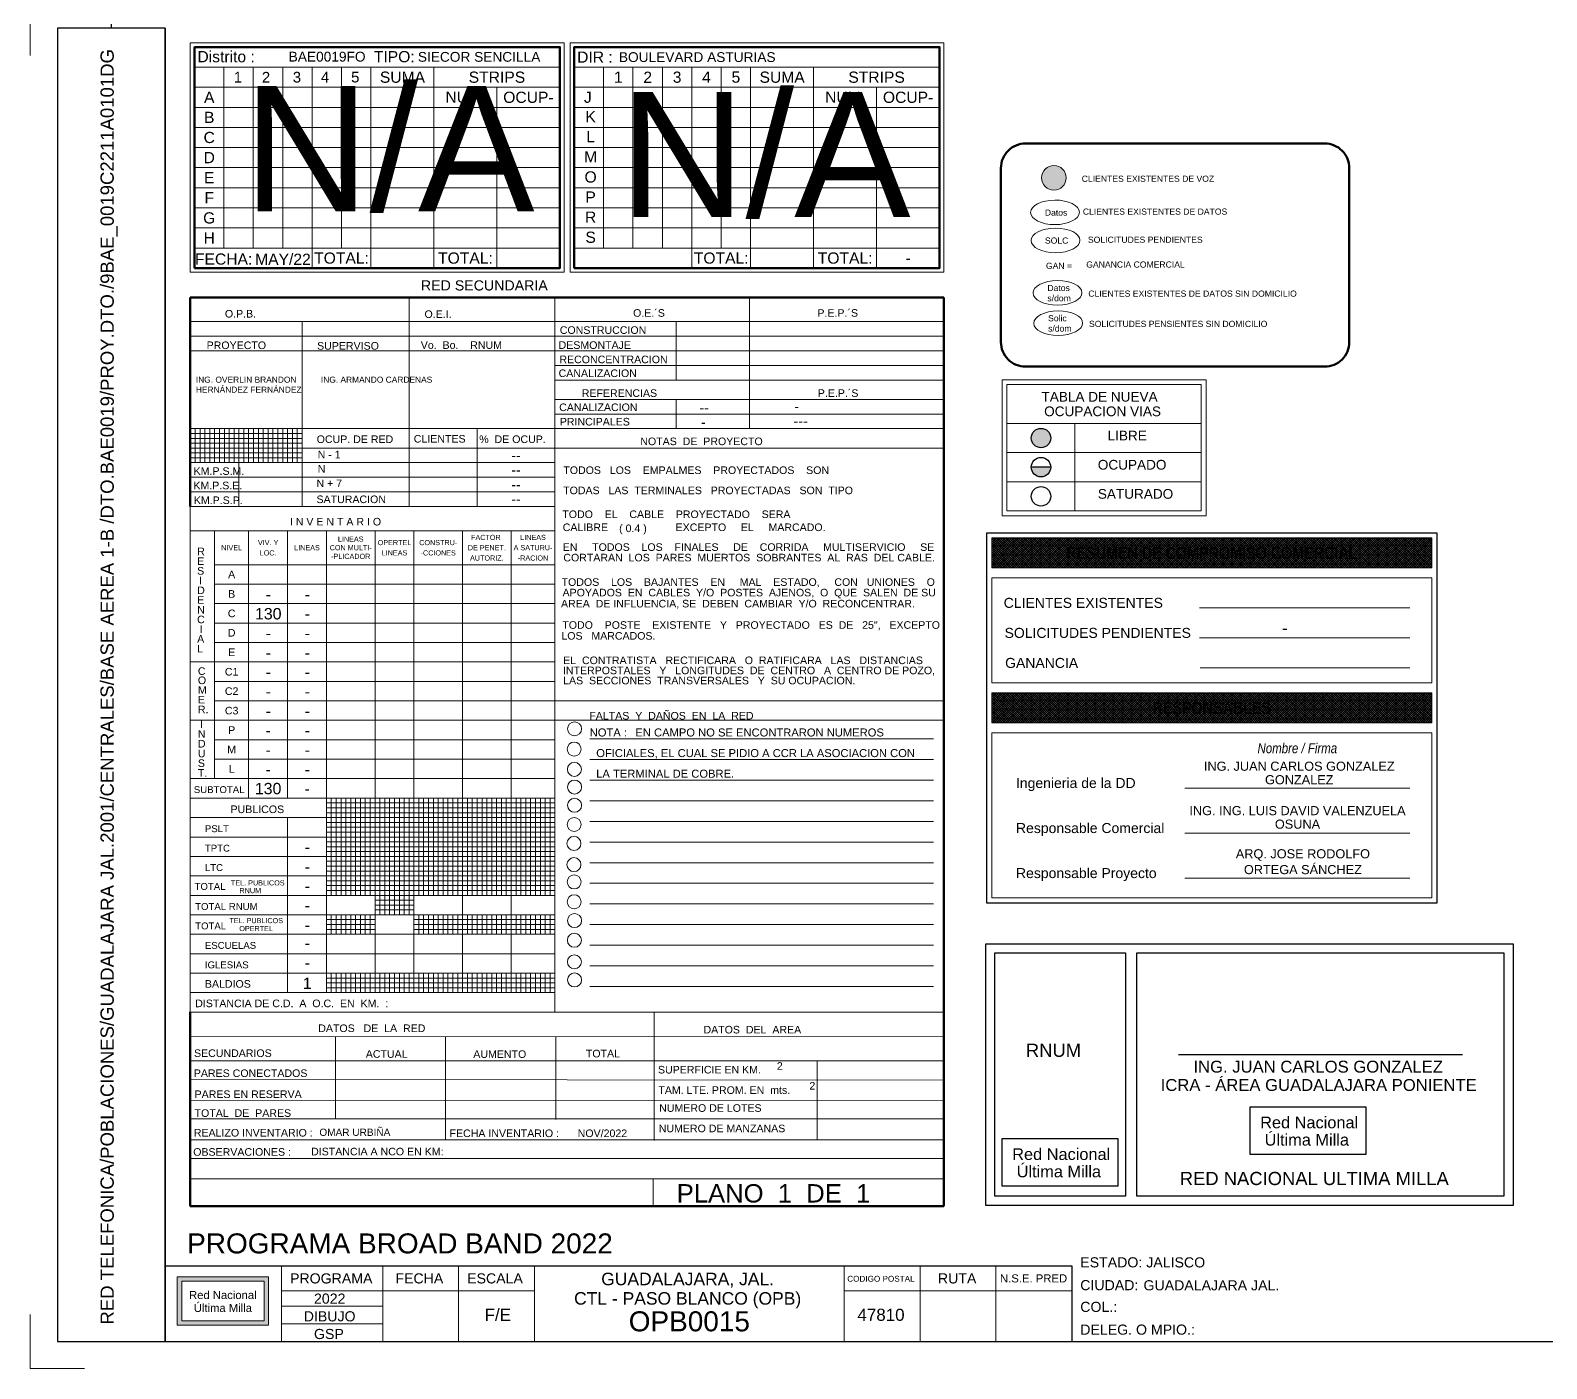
# Model space of a CAD drawing. Header units: millimetres. Extents: x -3867 to 635, y 1041 to 3666.
# Drawn here: x -1686.5 to -1383.4, y 1040.6 to 1308.1 of the extents above; entities that cross this region are included whole.
import ezdxf
from ezdxf.enums import TextEntityAlignment as Align

# ---------------------------------------------------------------- set-up
doc = ezdxf.new("R2010")
doc.units = ezdxf.units.MM
doc.linetypes.add('TLSIGC_007', pattern=[28, 10, -1, 10, -1, 2, -1, 2, -1])
for name, color, linetype, lineweight in [('APUNTADOR PROYECTADO SECUNDARIO', 1, 'Continuous', 80), ('CANALIZACION P.V.C. ALIGERADA EXISTENTE', 132, 'Continuous', 30), ('CENTRAL', 6, 'Continuous', 5), ('CLIENTES EXISTENTES DE DATOS', 7, 'Continuous', 13), ('CLIENTES EXISTENTES DE DATOS SIN DOMICILIO', 170, 'Continuous', 13), ('CLIENTES EXISTENTES DE VOZ', 94, 'Continuous', 13), ('DATOS DE CARATULA', 160, 'Continuous', 5), ('DISTRITO', 42, 'TLSIGC_007', 60), ('GANANCIA COMENCIAL', 10, 'Continuous', 13), ('marco', 7, 'Continuous', 60), ('MARCO DE CONSTRUCCION', 7, 'Continuous', 5), ('MARCO Y LINEAS DE DATOS', 150, 'Continuous', 20), ('MARCOS CONSTRUCCION', 7, 'Continuous', 30), ('SOLICITUDES', 6, 'Continuous', 9), ('SOLICITUDES PENSIENTES SIN DOMICILIO', 172, 'Continuous', 13)]:
    doc.layers.add(name, color=color, linetype=linetype, lineweight=lineweight)
doc.layers.add('CABLE PROYECTADO SUBTERRANEO', color=1, linetype='Continuous')
doc.styles.add('RESUMEN', font='ARIALNB.TTF')
doc.styles.add('RESUMEN 1', font='ARIALNBI.TTF')
doc.styles.get("Standard").update_dxf_attribs({"font": 'arial.ttf'})

msp = doc.modelspace()

# ---------------------------------------------------------------- hatches: boundary and pattern name
at = {"linetype": 'Continuous', "lineweight": 0}
h = msp.add_hatch(dxfattribs=at)
h.set_pattern_fill('ANSI37', color=254, scale=0.1, style=0)
h.set_pattern_definition([(45, (-1977.05648, 1446.8179), (-0.2245064, 0.2245064), []), (135, (-1977.05648, 1446.8179), (-0.2245064, -0.2245064), [])])
h.paths.add_polyline_path([(-1494.35, 1206.67), (-1494.35, 1200.67), (-1406.35, 1200.67), (-1406.35, 1206.67)])
h = msp.add_hatch(dxfattribs=at)
h.set_pattern_fill('ANSI37', color=254, scale=0.1, style=0)
h.set_pattern_definition([(45, (-1977.05184, 1415.8256), (-0.2245064, 0.2245064), []), (135, (-1977.05184, 1415.8256), (-0.2245064, -0.2245064), [])])
h.paths.add_polyline_path([(-1494.35, 1175.68), (-1494.35, 1169.68), (-1406.35, 1169.68), (-1406.35, 1175.68)])
at = {"layer": 'CANALIZACION P.V.C. ALIGERADA EXISTENTE', "ltscale": 0.1}
for points in [[(-1482.56, 1226.6, 1), (-1486.44, 1226.6, 1)], [(-1482.56, 1220.78), (-1486.44, 1220.78, 1)]]:
    msp.add_hatch(color=256, dxfattribs=at).paths.add_polyline_path(points)
at = {"layer": 'CLIENTES EXISTENTES DE VOZ'}
h = msp.add_hatch(color=94, dxfattribs=at)
h.dxf.hatch_style = 1
edge = h.paths.add_edge_path()
edge.add_arc((-1481.92, 1278.61), 2.46, 0, 360)
at = {"layer": 'MARCO Y LINEAS DE DATOS', "linetype": 'Continuous', "lineweight": 9}
h = msp.add_hatch(color=256, dxfattribs=at)
h.dxf.hatch_style = 1
h.paths.add_polyline_path([(-1657.15, 1059), (-1657.15, 1049.32), (-1638.92, 1049.32), (-1638.92, 1059)])
h.paths.add_polyline_path([(-1639.8, 1050.2), (-1656.26, 1050.2), (-1656.26, 1058.11), (-1639.8, 1058.11)], flags=16)
h.paths.add_polyline_path([(-1655.01, 1056.59), (-1641.03, 1056.59), (-1641.03, 1054.14), (-1655.01, 1054.14)], flags=24)
h.paths.add_polyline_path([(-1654.06, 1054.37), (-1641.9, 1054.37), (-1641.9, 1051.52), (-1654.06, 1051.52)], flags=24)

# ---------------------------------------------------------------- linework, layer by layer
at = {"color": 7, "linetype": 'Continuous', "lineweight": 5}
for p, q in [((-1452.82, 1192.66), (-1410.76, 1192.66)), ((-1452.82, 1186.66), (-1410.76, 1186.66)), ((-1452.7, 1180.66), (-1410.76, 1180.66)), ((-1455.76, 1156.66), (-1410.76, 1156.66)), ((-1455.76, 1147.66), (-1410.76, 1147.66)), ((-1455.76, 1138.66), (-1410.76, 1138.66))]:
    msp.add_line(p, q, dxfattribs=at)
at = {"color": 7, "linetype": 'Continuous', "lineweight": 30}
msp.add_lwpolyline([(-1495.35, 1207.68), (-1405.35, 1207.68), (-1405.35, 1133.68), (-1495.35, 1133.68)], close=True, dxfattribs=at)
at = {"color": 7, "linetype": 'Continuous', "lineweight": 5}
for points in [[(-1494.35, 1206.68), (-1406.35, 1206.68), (-1406.35, 1200.68), (-1494.35, 1200.68)], [(-1494.35, 1198.68), (-1406.35, 1198.68), (-1406.35, 1177.68), (-1494.35, 1177.68)], [(-1494.35, 1175.68), (-1406.35, 1175.68), (-1406.35, 1169.68), (-1494.35, 1169.68)], [(-1494.35, 1167.68), (-1406.35, 1167.68), (-1406.35, 1134.68), (-1494.35, 1134.68)]]:
    msp.add_lwpolyline(points, close=True, dxfattribs=at)
at = {"layer": 'CANALIZACION P.V.C. ALIGERADA EXISTENTE', "ltscale": 0.1}
msp.add_line((-1482.56, 1220.78), (-1486.44, 1220.78), dxfattribs=at)
for centre in [(-1484.5, 1226.6), (-1484.5, 1220.78), (-1484.5, 1214.95)]:
    msp.add_circle(centre, 1.94, dxfattribs=at)
at = {"layer": 'CLIENTES EXISTENTES DE DATOS'}
msp.add_ellipse((-1481.71, 1271.7), major_axis=(4.88, 0.02), ratio=0.5027, dxfattribs=at)
at = {"layer": 'CLIENTES EXISTENTES DE VOZ'}
msp.add_circle((-1481.92, 1278.61), 2.46, dxfattribs=at)
at = {"layer": 'marco'}
msp.add_lwpolyline([(-1492.51, 1280.54, -0.414214), (-1487.59, 1285.47), (-1454.1, 1285.47), (-1429.72, 1285.47), (-1427.79, 1285.47, -0.414214), (-1422.87, 1280.54), (-1422.87, 1245.79, -0.414214), (-1427.79, 1240.87), (-1429.72, 1240.87), (-1454.1, 1240.87), (-1487.59, 1240.87, -0.414214), (-1492.51, 1245.79)], format="xyb", close=True, dxfattribs=at)
at = {"layer": 'MARCO DE CONSTRUCCION', "color": 7, "linetype": 'Continuous', "lineweight": 5}
msp.add_line((-1577.8, 1304.74), (-1577.8, 1300.72), dxfattribs=at)
at = {"layer": 'MARCO DE CONSTRUCCION', "color": 7, "linetype": 'Continuous'}
for p, q in [((-1653.69, 1300.72), (-1580.65, 1300.72)), ((-1647.81, 1264.58), (-1647.81, 1300.72)), ((-1641.94, 1264.58), (-1641.94, 1300.72)), ((-1636.06, 1264.58), (-1636.06, 1300.72)), ((-1630.18, 1260.56), (-1630.18, 1300.72)), ((-1624.31, 1264.58), (-1624.31, 1300.72)), ((-1618.43, 1260.56), (-1618.43, 1300.72)), ((-1605.84, 1260.56), (-1605.84, 1300.72)), ((-1577.8, 1300.72), (-1504.76, 1300.72)), ((-1571.93, 1264.58), (-1571.93, 1300.72)), ((-1566.05, 1264.58), (-1566.05, 1300.72)), ((-1560.17, 1264.58), (-1560.17, 1300.72)), ((-1554.3, 1260.56), (-1554.3, 1300.72)), ((-1548.42, 1264.58), (-1548.42, 1300.72)), ((-1542.54, 1260.56), (-1542.54, 1300.72)), ((-1529.95, 1260.56), (-1529.95, 1300.72)), ((-1653.69, 1296.71), (-1580.65, 1296.71)), ((-1593.24, 1260.56), (-1593.24, 1296.71)), ((-1577.8, 1296.71), (-1504.76, 1296.71)), ((-1517.36, 1260.56), (-1517.36, 1296.71)), ((-1653.69, 1292.69), (-1580.65, 1292.69)), ((-1577.8, 1292.69), (-1504.76, 1292.69)), ((-1653.69, 1288.68), (-1580.65, 1288.68)), ((-1577.8, 1288.68), (-1504.76, 1288.68)), ((-1653.69, 1284.66), (-1580.65, 1284.66)), ((-1577.8, 1284.66), (-1504.76, 1284.66)), ((-1653.69, 1280.64), (-1580.65, 1280.64)), ((-1577.8, 1280.64), (-1504.76, 1280.64)), ((-1653.69, 1276.63), (-1580.65, 1276.63)), ((-1577.8, 1276.63), (-1504.76, 1276.63)), ((-1653.69, 1272.61), (-1580.65, 1272.61)), ((-1577.8, 1272.61), (-1504.76, 1272.61)), ((-1653.69, 1268.6), (-1580.65, 1268.6)), ((-1577.8, 1268.6), (-1504.76, 1268.6)), ((-1653.69, 1264.58), (-1580.65, 1264.58)), ((-1577.8, 1264.58), (-1504.76, 1264.58)), ((-1610.81, 1254.72), (-1610.81, 1212.94)), ((-1581.66, 1254.72), (-1581.66, 1111.89)), ((-1542.79, 1254.72), (-1542.79, 1228.49)), ((-1654.53, 1249.86), (-1503.92, 1249.86)), ((-1632.18, 1249.86), (-1632.18, 1212.94)), ((-1557.4, 1249.79), (-1557.4, 1238.2)), ((-1654.53, 1246.95), (-1503.92, 1246.95)), ((-1654.53, 1244.03), (-1503.92, 1244.03)), ((-1581.66, 1241.12), (-1503.92, 1241.12)), ((-1581.66, 1238.2), (-1503.92, 1238.2)), ((-1581.66, 1234.32), (-1503.92, 1234.32)), ((-1557.4, 1234.32), (-1557.4, 1228.49)), ((-1581.66, 1231.4), (-1503.92, 1231.4)), ((-1654.53, 1111.89), (-1654.53, 1228.49)), ((-1654.53, 1228.48), (-1581.66, 1228.48)), ((-1654.53, 1227.52), (-1632.18, 1227.52)), ((-1653.56, 1228.49), (-1653.56, 1221.69)), ((-1652.59, 1228.49), (-1652.59, 1221.69)), ((-1651.62, 1228.49), (-1651.62, 1221.69)), ((-1650.64, 1228.49), (-1650.64, 1221.69)), ((-1649.67, 1228.49), (-1649.67, 1221.69)), ((-1648.7, 1228.49), (-1648.7, 1221.69)), ((-1647.73, 1228.49), (-1647.73, 1221.69)), ((-1646.76, 1228.49), (-1646.76, 1221.69)), ((-1645.79, 1228.49), (-1645.79, 1221.69)), ((-1644.81, 1228.49), (-1644.81, 1212.94)), ((-1643.84, 1228.49), (-1643.84, 1221.69)), ((-1642.87, 1228.49), (-1642.87, 1221.69)), ((-1641.9, 1228.49), (-1641.9, 1221.69)), ((-1640.93, 1228.49), (-1640.93, 1221.69)), ((-1639.96, 1228.49), (-1639.96, 1221.69)), ((-1638.98, 1228.49), (-1638.98, 1221.69)), ((-1638.01, 1228.49), (-1638.01, 1221.69)), ((-1637.04, 1228.49), (-1637.04, 1221.69)), ((-1636.07, 1228.49), (-1636.07, 1221.69)), ((-1635.1, 1228.49), (-1635.1, 1221.69)), ((-1634.13, 1228.49), (-1634.13, 1221.69)), ((-1633.15, 1228.49), (-1633.15, 1221.69)), ((-1597.2, 1228.49), (-1597.2, 1212.94)), ((-1581.66, 1228.49), (-1503.92, 1228.49)), ((-1654.53, 1226.54), (-1632.18, 1226.54)), ((-1654.53, 1225.57), (-1632.18, 1225.57)), ((-1503.92, 1224.6), (-1654.53, 1224.6)), ((-1654.53, 1223.63), (-1632.18, 1223.63)), ((-1654.53, 1222.66), (-1632.18, 1222.66)), ((-1654.53, 1221.69), (-1581.66, 1221.69)), ((-1581.66, 1218.77), (-1654.53, 1218.77)), ((-1654.53, 1215.86), (-1581.66, 1215.86)), ((-1654.53, 1212.94), (-1581.66, 1212.94)), ((-1654.53, 1208.08), (-1581.66, 1208.08)), ((-1649.67, 1208.08), (-1649.67, 1158.53)), ((-1642.87, 1208.08), (-1642.87, 1154.64)), ((-1635.1, 1208.08), (-1635.14, 1154.68)), ((-1627.32, 1115.78), (-1627.32, 1208.08)), ((-1617.61, 1208.08), (-1617.61, 1115.78)), ((-1609.83, 1115.78), (-1609.83, 1208.08)), ((-1600.12, 1208.08), (-1600.12, 1115.78)), ((-1590.4, 1208.08), (-1590.4, 1115.78)), ((-1649.67, 1201.28), (-1581.66, 1201.28)), ((-1649.67, 1197.39), (-1581.66, 1197.39)), ((-1649.67, 1193.51), (-1581.66, 1193.51)), ((-1649.67, 1189.62), (-1581.66, 1189.62)), ((-1649.67, 1185.73), (-1581.66, 1185.73)), ((-1654.53, 1181.85), (-1581.66, 1181.85)), ((-1649.67, 1177.96), (-1581.66, 1177.96)), ((-1649.67, 1174.07), (-1503.92, 1174.07)), ((-1654.53, 1170.19), (-1503.92, 1170.19)), ((-1649.67, 1166.3), (-1581.66, 1166.3)), ((-1574.7, 1166.46), (-1505.98, 1166.46)), ((-1649.67, 1162.41), (-1581.66, 1162.41)), ((-1574.7, 1162.34), (-1505.98, 1162.34)), ((-1654.53, 1158.53), (-1581.66, 1158.53)), ((-1574.7, 1158.22), (-1505.98, 1158.22)), ((-1654.53, 1154.64), (-1581.66, 1154.64)), ((-1627.32, 1153.67), (-1581.66, 1153.67)), ((-1627.32, 1152.7), (-1581.66, 1152.7)), ((-1627.32, 1151.73), (-1581.66, 1151.73)), ((-1626.35, 1154.64), (-1626.35, 1135.21)), ((-1625.38, 1154.64), (-1625.38, 1135.21)), ((-1624.41, 1154.64), (-1624.41, 1135.21)), ((-1623.44, 1154.64), (-1623.44, 1135.21)), ((-1622.47, 1154.64), (-1622.47, 1135.21)), ((-1621.49, 1154.64), (-1621.49, 1135.21)), ((-1620.52, 1154.64), (-1620.52, 1135.21)), ((-1619.55, 1154.64), (-1619.55, 1135.21)), ((-1618.58, 1154.64), (-1618.58, 1135.21)), ((-1616.64, 1154.64), (-1616.64, 1131.32)), ((-1615.66, 1154.64), (-1615.66, 1131.32)), ((-1614.69, 1154.64), (-1614.69, 1131.32)), ((-1613.72, 1154.64), (-1613.72, 1131.32)), ((-1612.75, 1154.64), (-1612.75, 1131.32)), ((-1611.78, 1154.64), (-1611.78, 1131.32)), ((-1610.81, 1154.64), (-1610.81, 1131.32)), ((-1608.86, 1154.64), (-1608.86, 1135.21)), ((-1607.89, 1135.21), (-1607.89, 1154.64)), ((-1606.92, 1154.64), (-1606.92, 1135.21)), ((-1605.95, 1154.64), (-1605.95, 1135.21)), ((-1604.98, 1135.21), (-1604.98, 1154.64)), ((-1604, 1135.21), (-1604, 1154.64)), ((-1603.03, 1154.64), (-1603.03, 1135.21)), ((-1602.06, 1135.21), (-1602.06, 1154.64)), ((-1601.09, 1154.64), (-1601.09, 1135.21)), ((-1599.15, 1154.64), (-1599.15, 1135.21)), ((-1598.17, 1154.64), (-1598.17, 1135.21)), ((-1597.2, 1135.21), (-1597.2, 1154.64)), ((-1596.23, 1154.64), (-1596.23, 1135.21)), ((-1595.26, 1135.21), (-1595.26, 1154.64)), ((-1594.29, 1154.64), (-1594.29, 1135.21)), ((-1593.32, 1135.21), (-1593.32, 1154.64)), ((-1592.34, 1154.64), (-1592.34, 1135.21)), ((-1591.37, 1135.21), (-1591.37, 1154.64)), ((-1589.43, 1154.64), (-1589.43, 1135.21)), ((-1588.46, 1135.21), (-1588.46, 1154.64)), ((-1587.49, 1154.64), (-1587.49, 1135.21)), ((-1586.51, 1135.21), (-1586.51, 1154.64)), ((-1585.54, 1154.64), (-1585.54, 1135.21)), ((-1584.57, 1135.21), (-1584.57, 1154.64)), ((-1583.6, 1154.64), (-1583.6, 1135.21)), ((-1582.63, 1135.21), (-1582.63, 1154.64)), ((-1574.7, 1154.1), (-1505.98, 1154.1)), ((-1654.53, 1150.75), (-1581.66, 1150.75)), ((-1635.1, 1150.75), (-1635.1, 1115.78)), ((-1627.32, 1149.78), (-1581.66, 1149.78)), ((-1627.32, 1148.81), (-1581.66, 1148.81)), ((-1574.7, 1149.98), (-1505.98, 1149.98)), ((-1654.53, 1146.87), (-1581.66, 1146.87)), ((-1627.32, 1147.84), (-1581.66, 1147.84)), ((-1627.32, 1145.9), (-1581.66, 1145.9)), ((-1574.7, 1145.86), (-1505.98, 1145.86)), ((-1654.53, 1142.98), (-1581.66, 1142.98)), ((-1627.32, 1144.93), (-1581.66, 1144.93)), ((-1627.32, 1143.95), (-1581.66, 1143.95)), ((-1627.32, 1142.01), (-1581.66, 1142.01)), ((-1627.32, 1141.04), (-1581.66, 1141.04)), ((-1627.32, 1140.07), (-1581.66, 1140.07)), ((-1574.7, 1141.74), (-1505.98, 1141.74)), ((-1654.53, 1139.1), (-1581.66, 1139.1)), ((-1627.32, 1138.12), (-1581.66, 1138.12)), ((-1581.66, 1137.15), (-1627.32, 1137.15)), ((-1574.7, 1137.62), (-1505.98, 1137.62)), ((-1654.53, 1135.21), (-1581.66, 1135.21)), ((-1627.32, 1136.18), (-1581.66, 1136.18)), ((-1617.61, 1134.24), (-1609.83, 1134.24)), ((-1654.53, 1131.32), (-1581.66, 1131.32)), ((-1626.35, 1131.32), (-1626.35, 1127.44)), ((-1625.38, 1131.32), (-1625.38, 1127.44)), ((-1624.41, 1131.32), (-1624.41, 1127.44)), ((-1623.44, 1131.32), (-1623.44, 1127.44)), ((-1622.47, 1131.32), (-1622.47, 1127.44)), ((-1621.49, 1131.32), (-1621.49, 1127.44)), ((-1620.52, 1131.32), (-1620.52, 1127.44)), ((-1619.55, 1131.32), (-1619.55, 1127.44)), ((-1618.58, 1131.32), (-1618.58, 1127.44)), ((-1609.83, 1133.27), (-1617.61, 1133.27)), ((-1617.61, 1132.29), (-1609.83, 1132.29)), ((-1608.86, 1131.32), (-1608.86, 1127.44)), ((-1607.89, 1131.32), (-1607.89, 1127.44)), ((-1606.92, 1127.44), (-1606.92, 1131.32)), ((-1605.95, 1131.32), (-1605.95, 1127.44)), ((-1604.98, 1127.44), (-1604.98, 1131.32)), ((-1604, 1131.32), (-1604, 1127.44)), ((-1603.03, 1127.44), (-1603.03, 1131.32)), ((-1602.06, 1131.32), (-1602.06, 1127.44)), ((-1601.09, 1127.44), (-1601.09, 1131.32)), ((-1599.15, 1131.32), (-1599.15, 1127.44)), ((-1598.17, 1127.44), (-1598.17, 1131.32)), ((-1597.2, 1131.32), (-1597.2, 1127.44)), ((-1596.23, 1127.44), (-1596.23, 1131.32)), ((-1595.26, 1131.32), (-1595.26, 1127.44)), ((-1594.29, 1127.44), (-1594.29, 1131.32)), ((-1593.32, 1131.32), (-1593.32, 1127.44)), ((-1592.34, 1127.44), (-1592.34, 1131.32)), ((-1591.37, 1131.32), (-1591.37, 1127.44)), ((-1589.43, 1127.44), (-1589.43, 1131.32)), ((-1588.46, 1131.32), (-1588.46, 1127.44)), ((-1587.49, 1127.44), (-1587.49, 1131.32)), ((-1586.51, 1131.32), (-1586.51, 1127.44)), ((-1585.54, 1127.44), (-1585.54, 1131.32)), ((-1584.57, 1131.32), (-1584.57, 1127.44)), ((-1583.6, 1127.44), (-1583.6, 1131.32)), ((-1582.63, 1131.32), (-1582.63, 1127.44)), ((-1574.7, 1133.5), (-1505.98, 1133.5)), ((-1627.32, 1130.35), (-1617.61, 1130.35)), ((-1627.32, 1129.38), (-1617.61, 1129.38)), ((-1627.32, 1128.41), (-1617.61, 1128.41)), ((-1609.83, 1130.35), (-1581.66, 1130.35)), ((-1609.83, 1129.38), (-1581.66, 1129.38)), ((-1609.83, 1128.41), (-1581.66, 1128.41)), ((-1574.7, 1129.38), (-1505.98, 1129.38)), ((-1654.53, 1127.44), (-1581.66, 1127.44)), ((-1574.7, 1125.26), (-1505.98, 1125.26)), ((-1654.53, 1123.55), (-1581.66, 1123.55)), ((-1654.53, 1119.66), (-1581.66, 1119.66)), ((-1627.32, 1118.69), (-1581.66, 1118.69)), ((-1626.35, 1119.66), (-1626.35, 1115.78)), ((-1625.38, 1115.78), (-1625.38, 1119.66)), ((-1624.41, 1119.66), (-1624.41, 1115.78)), ((-1623.44, 1115.78), (-1623.44, 1119.66)), ((-1622.47, 1119.66), (-1622.47, 1115.78)), ((-1621.49, 1115.78), (-1621.49, 1119.66)), ((-1620.52, 1119.66), (-1620.52, 1115.78)), ((-1619.55, 1115.78), (-1619.55, 1119.66)), ((-1618.58, 1119.66), (-1618.58, 1115.78)), ((-1616.64, 1115.78), (-1616.64, 1119.66)), ((-1615.66, 1119.66), (-1615.66, 1115.78)), ((-1614.69, 1115.78), (-1614.69, 1119.66)), ((-1613.72, 1115.78), (-1613.72, 1119.66)), ((-1612.75, 1119.66), (-1612.75, 1115.78)), ((-1611.78, 1119.66), (-1611.78, 1115.78)), ((-1610.81, 1115.78), (-1610.81, 1119.66)), ((-1608.86, 1119.66), (-1608.86, 1115.78)), ((-1607.89, 1115.78), (-1607.89, 1119.66)), ((-1606.92, 1119.66), (-1606.92, 1115.78)), ((-1605.95, 1115.78), (-1605.95, 1119.66)), ((-1604.98, 1119.66), (-1604.98, 1115.78)), ((-1604, 1115.78), (-1604, 1119.66)), ((-1603.03, 1119.66), (-1603.03, 1115.78)), ((-1602.06, 1115.78), (-1602.06, 1119.66)), ((-1601.09, 1119.66), (-1601.09, 1115.78)), ((-1599.15, 1115.78), (-1599.15, 1119.66)), ((-1598.17, 1119.66), (-1598.17, 1115.78)), ((-1597.2, 1115.78), (-1597.2, 1119.66)), ((-1596.23, 1119.66), (-1596.23, 1115.78)), ((-1595.26, 1115.78), (-1595.26, 1119.66)), ((-1594.29, 1119.66), (-1594.29, 1115.78)), ((-1593.32, 1115.78), (-1593.32, 1119.66)), ((-1592.34, 1119.66), (-1592.34, 1115.78)), ((-1591.37, 1115.78), (-1591.37, 1119.66)), ((-1589.43, 1119.66), (-1589.43, 1115.78)), ((-1588.46, 1115.78), (-1588.46, 1119.66)), ((-1587.49, 1119.66), (-1587.49, 1115.78)), ((-1586.51, 1119.66), (-1586.51, 1115.78)), ((-1585.54, 1115.78), (-1585.54, 1119.66)), ((-1584.57, 1115.78), (-1584.57, 1119.66)), ((-1583.6, 1119.66), (-1583.6, 1115.78)), ((-1582.63, 1115.78), (-1582.63, 1119.66)), ((-1574.7, 1121.14), (-1505.98, 1121.14)), ((-1654.53, 1115.78), (-1581.66, 1115.78)), ((-1627.32, 1117.72), (-1581.66, 1117.72)), ((-1627.32, 1116.75), (-1581.66, 1116.75)), ((-1574.7, 1117.02), (-1505.98, 1117.02)), ((-1503.92, 1111.89), (-1654.53, 1111.89)), ((-1561.83, 1111.89), (-1561.83, 1086.24)), ((-1654.34, 1106.99), (-1503.92, 1106.91)), ((-1625.5, 1106.99), (-1625.5, 1090.55)), ((-1603.54, 1106.87), (-1603.54, 1086.43)), ((-1581.46, 1106.99), (-1581.46, 1090.4)), ((-1654.53, 1102.17), (-1503.92, 1102.17)), ((-1529.26, 1102.11), (-1529.26, 1086.35)), ((-1654.49, 1098.4), (-1503.92, 1098.25)), ((-1503.92, 1094.2), (-1654.49, 1094.28)), ((-1654.41, 1090.55), (-1503.92, 1090.55)), ((-1654.41, 1086.35), (-1503.92, 1086.35)), ((-1503.92, 1082.62), (-1654.41, 1082.62)), ((-1654.49, 1078.58), (-1503.92, 1078.58)), ((-1562.03, 1078.58), (-1562.03, 1073.14))]:
    msp.add_line(p, q, dxfattribs=at)
at = {"layer": 'MARCO DE CONSTRUCCION', "color": 7, "linetype": 'Continuous', "lineweight": 50}
for p, q in [((-1654.53, 1254.72), (-1503.92, 1254.72)), ((-1654.53, 1254.72), (-1654.53, 1212.94)), ((-1503.92, 1254.72), (-1503.92, 1073.06)), ((-1654.53, 1073.06), (-1654.53, 1111.93)), ((-1503.92, 1073.06), (-1654.53, 1073.06))]:
    msp.add_line(p, q, dxfattribs=at)
at = {"layer": 'MARCO DE CONSTRUCCION', "linetype": 'Continuous'}
for p, q in [((-1491.3, 1229.51), (-1452.46, 1229.51)), ((-1477.71, 1229.51), (-1477.71, 1212.04)), ((-1491.3, 1223.69), (-1452.46, 1223.69)), ((-1491.3, 1217.86), (-1452.46, 1217.86))]:
    msp.add_line(p, q, dxfattribs=at)
at = {"layer": 'MARCO DE CONSTRUCCION', "color": 7, "linetype": 'Continuous', "lineweight": 30}
for p, q in [((-1659.53, 1061.19), (-1478.35, 1061.19)), ((-1478.35, 1061.19), (-1478.35, 1046.03))]:
    msp.add_line(p, q, dxfattribs=at)
at = {"layer": 'MARCO DE CONSTRUCCION', "color": 7, "linetype": 'Continuous', "lineweight": 20}
for p, q in [((-1636.28, 1061.19), (-1636.28, 1046.03)), ((-1616.07, 1061.19), (-1616.07, 1046.03)), ((-1600.9, 1061.19), (-1600.9, 1046.03)), ((-1585.74, 1061.19), (-1585.74, 1046.03)), ((-1523.84, 1061.19), (-1523.84, 1046.03)), ((-1508.67, 1061.19), (-1508.67, 1046.03)), ((-1493.51, 1061.19), (-1493.51, 1046.03)), ((-1636.28, 1056.14), (-1585.74, 1056.14)), ((-1523.84, 1056.14), (-1478.35, 1056.14)), ((-1636.28, 1053.1), (-1616.07, 1053.1)), ((-1636.28, 1049.57), (-1616.07, 1049.57))]:
    msp.add_line(p, q, dxfattribs=at)
at = {"layer": 'MARCO DE CONSTRUCCION', "color": 7, "linetype": 'Continuous', "lineweight": 30}
msp.add_lwpolyline([(-1659.53, 1308.49), (-1681.1, 1308.49), (-1681.1, 1046.03), (-1659.53, 1046.03), (-1659.53, 1308.49), (-1659.53, 1046.03), (-859.6, 1046.03), (-859.6, 1570.96), (-1670.32, 1570.96), (-1670.32, 1308.49)], dxfattribs=at)
at = {"layer": 'MARCO DE CONSTRUCCION'}
for points in [[(-1675.69, 1319.31), (-1675.69, 1313.9), (-1686.51, 1313.9), (-1686.51, 1303.08)], [(-1686.51, 1051.44), (-1686.51, 1040.62), (-1675.69, 1040.62)]]:
    msp.add_lwpolyline(points, dxfattribs=at)
at = {"layer": 'MARCO DE CONSTRUCCION', "color": 7, "linetype": 'Continuous', "lineweight": 5}
for points in [[(-1654.53, 1305.58), (-1579.81, 1305.58), (-1579.81, 1259.72), (-1654.53, 1259.72)], [(-1578.64, 1305.58), (-1503.92, 1305.58), (-1503.92, 1259.72), (-1578.64, 1259.72)]]:
    msp.add_lwpolyline(points, close=True, dxfattribs=at)
at = {"layer": 'MARCO DE CONSTRUCCION', "color": 7, "linetype": 'Continuous', "lineweight": 50}
for points in [[(-1653.69, 1260.56), (-1580.65, 1260.56), (-1580.65, 1304.74), (-1653.69, 1304.74)], [(-1577.8, 1260.56), (-1504.76, 1260.56), (-1504.76, 1304.74), (-1577.8, 1304.74)]]:
    msp.add_lwpolyline(points, close=True, dxfattribs=at)
at = {"layer": 'MARCO DE CONSTRUCCION', "linetype": 'Continuous'}
for points in [[(-1492.27, 1238.25), (-1451.49, 1238.25), (-1451.49, 1211.07), (-1492.27, 1211.07)], [(-1491.3, 1237.28), (-1452.46, 1237.28), (-1452.46, 1212.04), (-1491.3, 1212.04)]]:
    msp.add_lwpolyline(points, close=True, dxfattribs=at)
at = {"layer": 'MARCO DE CONSTRUCCION', "color": 7, "linetype": 'Continuous'}
for centre in [(-1577.73, 1168.48), (-1577.81, 1164.44), (-1577.77, 1160.39), (-1577.73, 1156.86), (-1577.73, 1153.2), (-1577.81, 1149.36), (-1577.85, 1145.59), (-1577.85, 1141.35), (-1577.81, 1137.89), (-1577.81, 1133.93), (-1577.73, 1130.16), (-1577.77, 1126.23), (-1577.77, 1121.92), (-1577.73, 1118.3)]:
    msp.add_circle(centre, 1.4, dxfattribs=at)
at = {"layer": 'MARCO Y LINEAS DE DATOS', "linetype": 'Continuous', "lineweight": 9}
for points in [[(-1657.15, 1059), (-1638.92, 1059), (-1638.92, 1049.32), (-1657.15, 1049.32)], [(-1639.8, 1050.2), (-1656.26, 1050.2), (-1656.26, 1058.11), (-1639.8, 1058.11)]]:
    msp.add_lwpolyline(points, close=True, dxfattribs=at)
at = {"layer": 'MARCOS CONSTRUCCION', "color": 0}
for p, q in [((-1495.53, 1073.25), (-1495.53, 1125.5)), ((-1495.53, 1125.5), (-1390.14, 1125.5)), ((-1390.14, 1125.5), (-1390.14, 1073.25)), ((-1493.72, 1075.07), (-1493.72, 1123.69)), ((-1493.72, 1123.69), (-1467.58, 1123.69)), ((-1467.58, 1123.69), (-1467.58, 1075.07)), ((-1465.32, 1075.07), (-1465.32, 1123.69)), ((-1465.32, 1123.69), (-1391.96, 1123.69)), ((-1391.96, 1123.69), (-1391.96, 1075.07)), ((-1457.01, 1103.42), (-1400.27, 1103.42)), ((-1390.14, 1073.25), (-1495.53, 1073.25)), ((-1467.58, 1075.07), (-1493.72, 1075.07)), ((-1391.96, 1075.07), (-1465.32, 1075.07))]:
    msp.add_line(p, q, dxfattribs=at)
at = {"layer": 'MARCOS CONSTRUCCION'}
for points in [[(-1442.67, 1092.96), (-1419.56, 1092.96), (-1419.56, 1083.41), (-1442.67, 1083.41)], [(-1492.23, 1086.62), (-1469.12, 1086.62), (-1469.12, 1077.07), (-1492.23, 1077.07)]]:
    msp.add_lwpolyline(points, close=True, dxfattribs=at)
at = {"layer": 'SOLICITUDES', "linetype": 'Continuous'}
msp.add_ellipse((-1481.6, 1266.1), major_axis=(4.88, 0.02), ratio=0.5027, dxfattribs=at)
at = {"layer": 'SOLICITUDES PENSIENTES SIN DOMICILIO', "color": 4}
for centre in [(-1481.2, 1255.62), (-1481.06, 1249.56)]:
    msp.add_ellipse(centre, major_axis=(4.88, 0.02), ratio=0.5027, dxfattribs=at)

# ---------------------------------------------------------------- texts
at = {"color": 7, "linetype": 'Continuous'}
for s, p in [('Red Nacional', (-1648.03, 1055.37)), ('Última Milla', (-1648.02, 1052.95))]:
    msp.add_text(s, height=1.6107, dxfattribs=at).set_placement(p, align=Align.MIDDLE)
at = {"layer": 'APUNTADOR PROYECTADO SECUNDARIO'}
for p in [(-1643.94, 1271.93), (-1568.77, 1270.76)]:
    msp.add_text('N/A', height=25, dxfattribs=at).set_placement(p)
at = {"layer": 'CABLE PROYECTADO SUBTERRANEO', "color": 1, "linetype": 'Continuous', "lineweight": 50}
msp.add_text('PROGRAMA BROAD BAND 2022', height=4, dxfattribs=at).set_placement((-1655.16, 1065.65), align=Align.MIDDLE_LEFT)
at = {"layer": 'CANALIZACION P.V.C. ALIGERADA EXISTENTE', "ltscale": 0.1}
for s, height, p in [('TABLA DE NUEVA', 1.9417, (-1484.4, 1233.88)), ('OCUPACION VIAS', 1.9417, (-1483.87, 1230.97)), ('LIBRE', 1.942, (-1471.19, 1226.12)), ('OCUPADO', 1.942, (-1473.14, 1220.29)), ('SATURADO', 1.942, (-1473.14, 1214.47))]:
    msp.add_text(s, height=height, dxfattribs=at).set_placement(p)
at = {"layer": 'CENTRAL', "linetype": 'Continuous', "lineweight": 5}
msp.add_text('CTL - PASO BLANCO (OPB)', height=2.5, dxfattribs=at).set_placement((-1555.13, 1054.35), align=Align.MIDDLE)
at = {"layer": 'CLIENTES EXISTENTES DE DATOS', "attachment_point": 1}
for s, insert, char_height, width in [('Datos', (-1483.73, 1272.27), 1.231, 5.0142), ('CLIENTES EXISTENTES DE DATOS', (-1476.13, 1272.47), 1.2314, 71.0432)]:
    msp.add_mtext(s, dxfattribs=dict(at, insert=insert, char_height=char_height, width=width))
at = {"layer": 'CLIENTES EXISTENTES DE DATOS SIN DOMICILIO', "color": 4, "insert": (-1475.04, 1256.08), "char_height": 1.2314, "width": 48.63, "attachment_point": 1}
msp.add_mtext('CLIENTES EXISTENTES DE DATOS SIN DOMICILIO', dxfattribs=at)
at = {"layer": 'CLIENTES EXISTENTES DE VOZ', "insert": (-1476.36, 1279.04), "char_height": 1.2314, "width": 71.0432, "attachment_point": 1}
msp.add_mtext('CLIENTES EXISTENTES DE VOZ', dxfattribs=at)
at = {"layer": 'DATOS DE CARATULA'}
for s, p in [('ING. JUAN CARLOS GONZALEZ', (-1429.09, 1099.78)), ('ICRA - ÁREA GUADALAJARA PONIENTE', (-1428.99, 1096.12))]:
    msp.add_text(s, height=2.3796, dxfattribs=at).set_placement(p, align=Align.CENTER)
at = {"layer": 'DISTRITO', "linetype": 'Continuous', "lineweight": 15}
msp.add_text('OPB0015', height=4, dxfattribs=at).set_placement((-1554.79, 1050.08), align=Align.MIDDLE)
at = {"layer": 'GANANCIA COMENCIAL', "attachment_point": 1}
for s, insert, char_height, width in [('GAN =', (-1483.51, 1261.63), 1.231, 10.9758), ('GANANCIA COMERCIAL', (-1475.45, 1261.89), 1.2314, 26.5729)]:
    msp.add_mtext(s, dxfattribs=dict(at, insert=insert, char_height=char_height, width=width))
at = {"layer": 'MARCO DE CONSTRUCCION', "color": 7, "linetype": 'Continuous', "lineweight": 5}
msp.add_text('RED TELEFONICA/POBLACIONES/GUADALAJARA JAL.2001/CENTRALES/BASE AEREA 1-B /DTO.BAE0019/PROY.DTO./9BAE_0019C2211A0101DG', height=2.65, rotation=90, dxfattribs=at).set_placement((-1672.48, 1049.44), align=Align.TOP_LEFT)
at = {"layer": 'MARCO DE CONSTRUCCION', "color": 7, "linetype": 'Continuous'}
for s, height, p in [('Distrito :', 2.239, (-1653.11, 1302.82)), ('BAE0019FO', 1.959, (-1634.87, 1302.82)), ('TIPO:', 2.239, (-1617.85, 1302.82)), ('SIECOR SENCILLA', 1.9589, (-1609.05, 1302.78)), ('DIR :', 2.239, (-1577.22, 1302.73)), ('BOULEVARD ASTURIAS', 1.9589, (-1568.87, 1302.73)), ('FECHA:', 2.239, (-1653.61, 1262.37))]:
    msp.add_text(s, height=height, dxfattribs=at).set_placement(p, align=Align.MIDDLE_LEFT)
for s, height, p in [('1', 2.14, (-1645.02, 1298.72)), ('2', 2.14, (-1639.4, 1298.72)), ('3', 2.14, (-1633.22, 1298.72)), ('4', 2.14, (-1627.6, 1298.72)), ('5', 2.14, (-1621.56, 1298.72)), ('SUMA', 2.239, (-1612.13, 1298.72)), ('STRIPS', 2.239, (-1593.24, 1298.72)), ('1', 2.24, (-1568.99, 1298.72)), ('2', 2.24, (-1563.11, 1298.72)), ('3', 2.24, (-1557.23, 1298.72)), ('4', 2.24, (-1551.36, 1298.72)), ('5', 2.24, (-1545.48, 1298.72)), ('SUMA', 2.239, (-1536.24, 1298.72)), ('STRIPS', 2.239, (-1517.36, 1298.72)), ('A', 2.24, (-1650.75, 1294.7)), ('NUM.', 2.239, (-1599.54, 1294.7)), ('OCUP-', 2.239, (-1586.95, 1294.7)), ('J', 2.24, (-1575.09, 1294.7)), ('NUM.', 2.239, (-1523.65, 1294.7)), ('OCUP-', 2.239, (-1511.06, 1294.7)), ('B', 2.24, (-1650.75, 1290.68)), ('K', 2.24, (-1574.52, 1290.83)), ('C', 2.24, (-1650.75, 1286.67)), ('L', 2.24, (-1574.52, 1286.81)), ('D', 2.24, (-1650.75, 1282.65)), ('M', 2.24, (-1574.52, 1282.8)), ('E', 2.24, (-1650.75, 1278.64)), ('O', 2.24, (-1574.52, 1278.78)), ('F', 2.24, (-1650.75, 1274.62)), ('P', 2.24, (-1574.52, 1274.76)), ('G', 2.24, (-1650.75, 1270.6)), ('R', 2.24, (-1574.52, 1270.75)), ('H', 2.24, (-1650.75, 1266.59)), ('S', 2.24, (-1574.52, 1266.73)), ('MAY/22', 2.239, (-1636.02, 1262.37)), ('TOTAL:', 2.239, (-1624.31, 1262.57)), ('TOTAL:', 2.239, (-1599.54, 1262.57)), ('TOTAL:', 2.239, (-1548.42, 1262.57)), ('TOTAL:', 2.239, (-1523.65, 1262.57)), ('-', 2.14, (-1511.06, 1262.57)), ('--', 2.021, (-1589.43, 1223.14)), ('--', 2.021, (-1589.43, 1220.23)), ('--', 2.021, (-1589.43, 1217.31)), ('--', 2.021, (-1589.43, 1214.4)), ('LINEAS', 1.031, (-1622.47, 1206.4)), ('FACTOR ', 1.031, (-1595.26, 1206.74)), ('LINEAS', 1.031, (-1586.03, 1206.74)), ('NIVEL', 1.031, (-1646.27, 1204.68)), ('VIV. Y', 1.031, (-1638.98, 1205.71)), ('LOC.', 1.031, (-1638.98, 1203.65)), ('LINEAS', 1.031, (-1631.21, 1204.68)), ('CON MULTI-', 1.031, (-1622.47, 1204.68)), ('-PLICADOR', 1.031, (-1622.47, 1202.96)), ('OPERTEL', 1.031, (-1613.72, 1205.71)), ('LINEAS', 1.031, (-1613.72, 1203.65)), ('CONSTRU-', 1.031, (-1604.98, 1205.71)), ('-CCIONES', 1.031, (-1604.98, 1203.65)), ('DE PENET.', 1.031, (-1595.26, 1204.68)), ('A SATURU-', 1.031, (-1586.03, 1204.68)), ('AUTORIZ.', 1.031, (-1595.26, 1202.62)), ('-RACION', 1.031, (-1586.03, 1202.62)), ('A', 1.52, (-1646.27, 1199.34)), ('B', 1.52, (-1646.27, 1195.45)), ('-', 2.27, (-1638.94, 1195.38)), ('-', 2.27, (-1631.15, 1195.38)), ('C', 1.52, (-1646.27, 1191.56)), ('130', 2.274, (-1638.95, 1191.49)), ('-', 2.27, (-1631.15, 1191.49)), ('D', 1.52, (-1646.27, 1187.68)), ('-', 2.5, (-1435.76, 1188.66)), ('-', 2.27, (-1638.94, 1187.6)), ('-', 2.27, (-1631.15, 1187.6)), ('E', 1.52, (-1646.27, 1183.79)), ('-', 2.27, (-1638.94, 1183.72)), ('-', 2.27, (-1631.15, 1183.72)), ('C1', 1.516, (-1646.27, 1179.9)), ('-', 2.27, (-1638.95, 1179.83)), ('-', 2.27, (-1631.15, 1179.83)), ('C2', 1.516, (-1646.27, 1176.02)), ('-', 2.27, (-1638.95, 1175.94)), ('-', 2.27, (-1631.16, 1175.94)), ('C3', 1.516, (-1646.27, 1172.13)), ('-', 2.27, (-1638.95, 1172.06)), ('-', 2.27, (-1631.16, 1172.06)), ('P', 1.52, (-1646.27, 1168.24)), ('-', 2.27, (-1638.96, 1168.17)), ('-', 2.27, (-1631.16, 1168.17)), ('M', 1.52, (-1646.27, 1164.36)), ('-', 2.27, (-1638.96, 1164.28)), ('-', 2.27, (-1631.16, 1164.28)), ('L', 1.52, (-1646.27, 1160.47)), ('ING. JUAN CARLOS GONZALEZ', 1.819, (-1432.88, 1161.02)), ('-', 2.27, (-1638.96, 1160.4)), ('-', 2.27, (-1631.16, 1160.4)), ('GONZALEZ', 1.819, (-1432.88, 1158.32)), ('130', 2.274, (-1638.98, 1156.55)), ('-', 2.27, (-1631.17, 1156.55)), ('ING. ING. LUIS DAVID VALENZUELA', 1.819, (-1433.23, 1152.14)), ('OSUNA', 1.819, (-1433.23, 1149.44)), ('-', 2.27, (-1631.16, 1144.85)), ('ARQ. JOSE RODOLFO', 1.819, (-1432.15, 1143.28)), ('-', 2.27, (-1631.16, 1140.96)), ('ORTEGA SÁNCHEZ', 1.819, (-1432.15, 1140.58)), ('-', 2.27, (-1631.16, 1137.08)), ('-', 2.27, (-1631.16, 1133.19)), ('-', 2.27, (-1631.16, 1129.3)), ('-', 2.27, (-1631.16, 1125.65)), ('-', 2.27, (-1631.16, 1121.76)), ('1', 2.27, (-1631.16, 1117.64))]:
    msp.add_text(s, height=height, dxfattribs=at).set_placement(p, align=Align.MIDDLE)
for s, height, p in [('RED SECUNDARIA', 2.0293, (-1608.44, 1256.09)), ('O.P.B.', 1.516, (-1647.62, 1250.68)), ('O.E.I.', 1.516, (-1607.72, 1250.6)), ('O.E.´S', 1.516, (-1566.03, 1250.84)), ('P.E.P.´S', 1.516, (-1529.19, 1250.84)), ('CONSTRUCCION', 1.5158, (-1580.68, 1247.42)), ('PROYECTO', 1.516, (-1651.27, 1244.38)), ('SUPERVISO', 1.516, (-1629.19, 1244.27)), ('Vo.  Bo.    RNUM', 1.5158, (-1608.47, 1244.42)), ('DESMONTAJE', 1.516, (-1580.92, 1244.42)), ('RECONCENTRACION', 1.5158, (-1580.76, 1241.55)), ('CANALIZACION', 1.5158, (-1580.92, 1238.79)), ('REFERENCIAS', 1.5158, (-1576.29, 1234.82)), ('P.E.P.´S', 1.516, (-1529.11, 1234.82)), ('CANALIZACION', 1.5158, (-1580.8, 1231.99)), ('PRINCIPALES', 1.5158, (-1580.68, 1229.11)), ('--', 2.061, (-1552.78, 1231.64)), ('-', 2.06, (-1533.81, 1231.9)), ('-', 2.06, (-1552.48, 1228.73)), ('---', 2.061, (-1533.98, 1228.99)), ('OCUP. DE RED', 1.5158, (-1629.27, 1225.61)), ('CLIENTES', 1.516, (-1609.87, 1225.69)), ('%  DE OCUP.', 1.5158, (-1596.78, 1225.61)), ('NOTAS  DE  PROYECTO', 1.5158, (-1564.59, 1225.18)), ('N - 1', 1.516, (-1629.07, 1222.54)), ('KM.P.S.M.', 1.516, (-1653.87, 1219.24)), ('N', 1.52, (-1629.07, 1219.7)), ('TODOS   LOS    EMPALMES    PROYECTADOS    SON ', 1.5139, (-1579.97, 1219.42)), ('KM.P.S.E.', 1.516, (-1653.91, 1216.36)), ('N + 7', 1.516, (-1629.31, 1216.79)), ('TODAS   LAS  TERMINALES   PROYECTADAS   SON  TIPO', 1.5139, (-1580.01, 1215.38)), ('KM.P.S.P.', 1.516, (-1653.83, 1213.41)), ('SATURACION', 1.516, (-1629.31, 1213.6)), ('I N V E N T A R I O ', 1.5158, (-1634.63, 1209.13)), ('TODO    EL    CABLE    PROYECTADO    SERA ', 1.5139, (-1580.17, 1210.61)), ('CALIBRE                       EXCEPTO     EL     MARCADO.', 1.5139, (-1580.09, 1208.01)), ('( 0.4 )', 1.514, (-1568.82, 1207.81)), ('R', 1.52, (-1653.17, 1203.19)), ('EN     TODOS    LOS    FINALES     DE    CORRIDA     MULTISERVICIO     SE ', 1.5139, (-1580.09, 1204.05)), ('CORTARAN  LOS  PARES  MUERTOS  SOBRANTES  AL  RAS  DEL CABLE.', 1.5139, (-1579.97, 1201.95)), ('S', 1.52, (-1653.17, 1199.3)), ('E', 1.52, (-1653.17, 1201.24)), ('I', 1.52, (-1652.81, 1197.36)), ('TODOS    LOS    BAJANTES    EN     MAL    ESTADO,     CON   UNIONES    O  ', 1.5139, (-1580.32, 1197.06)), ('D', 1.52, (-1653.17, 1195.41)), ('E', 1.52, (-1653.17, 1193.47)), ('AREA  DE INFLUENCIA, SE  DEBEN  CAMBIAR  Y/O  RECONCENTRAR.', 1.5139, (-1580.44, 1192.75)), ('APOYADOS  EN  CABLES  Y/O  POSTES  AJENOS,  O  QUE  SALEN  DE SU', 1.5139, (-1580.13, 1194.96)), ('N', 1.52, (-1653.17, 1191.53)), ('C', 1.52, (-1653.17, 1189.58)), ('I', 1.52, (-1652.66, 1187.64)), ('TODO    POSTE    EXISTENTE   Y   PROYECTADO   ES  DE   25",   EXCEPTO ', 1.5139, (-1580.17, 1188.48)), ('A', 1.52, (-1653.17, 1185.7)), ('L', 1.52, (-1653.17, 1183.75)), ('LOS   MARCADOS.', 1.5139, (-1580.36, 1186.31)), ('EL  CONTRATISTA   RECTIFICARA   O  RATIFICARA   LAS   DISTANCIAS', 1.5139, (-1580.01, 1181.42)), ('C', 1.52, (-1653.02, 1179.26)), ('INTERPOSTALES   Y   LONGITUDES  DE  CENTRO   A  CENTRO DE POZO,', 1.5139, (-1580.05, 1179.4)), ('O', 1.52, (-1653.02, 1177.43)), ('M', 1.52, (-1653.02, 1175.49)), ('LAS  SECCIONES  TRANSVERSALES   Y  SU OCUPACION.', 1.5139, (-1580.01, 1177.38)), ('E', 1.52, (-1653.02, 1173.55)), ('R.', 1.516, (-1653.02, 1171.6)), ('I', 1.52, (-1652.61, 1168.63)), ('FALTAS  Y  DAÑOS  EN  LA  RED', 1.5158, (-1574.78, 1170.34)), ('N', 1.52, (-1653.02, 1166.69)), ('NOTA :', 1.6, (-1574.7, 1166.96)), ('EN CAMPO NO SE ENCONTRARON NUMEROS', 1.6, (-1565.57, 1166.96)), ('U', 1.52, (-1653.02, 1162.8)), ('D', 1.52, (-1653.02, 1164.75)), ('OFICIALES, EL CUAL SE PIDIO A CCR LA ASOCIACION CON', 1.6, (-1573.4, 1162.84)), ('S', 1.52, (-1653.02, 1160.86)), ('T.', 1.516, (-1653.02, 1158.92)), ('LA TERMINAL DE COBRE.', 1.6, (-1573.4, 1158.72)), ('SUBTOTAL', 1.374, (-1653.83, 1155.65)), ('PUBLICOS', 1.516, (-1646.49, 1151.65)), ('PSLT', 1.374, (-1651.62, 1147.84)), ('TPTC', 1.374, (-1651.62, 1143.95)), ('LTC', 1.374, (-1651.62, 1140.07)), ('TOTAL', 1.374, (-1653.68, 1136.3)), ('TEL. PUBLICOS', 1.0307, (-1646.41, 1137.19)), ('RNUM', 1.031, (-1644.7, 1135.64)), ('TOTAL RNUM', 1.374, (-1653.56, 1132.29)), ('TEL. PUBLICOS', 1.0307, (-1646.72, 1129.65)), ('TOTAL', 1.374, (-1653.56, 1128.41)), ('OPERTEL', 1.031, (-1644.74, 1128.06)), ('ESCUELAS', 1.374, (-1651.62, 1124.52)), ('IGLESIAS', 1.374, (-1651.62, 1120.63)), ('BALDIOS', 1.516, (-1651.62, 1116.75)), ('DISTANCIA DE C.D.  A  O.C.  EN  KM.  :', 1.5158, (-1653.56, 1112.86)), ('DATOS   DE  LA  RED', 1.5158, (-1628.96, 1107.89)), ('DATOS  DEL  AREA', 1.5158, (-1551.96, 1107.61)), ('SECUNDARIOS', 1.5158, (-1653.79, 1102.91)), ('ACTUAL', 1.516, (-1619.46, 1102.75)), ('AUMENTO', 1.516, (-1597.97, 1102.72)), ('TOTAL', 1.516, (-1575.47, 1102.83)), ('PARES CONECTADOS', 1.5158, (-1653.83, 1098.91)), ('SUPERFICIE EN KM.', 1.5158, (-1561.06, 1099.61)), ('2', 1.52, (-1537.3, 1100.34)), ('2', 1.52, (-1530.79, 1096.39)), ('PARES EN RESERVA', 1.5158, (-1653.68, 1094.71)), ('TAM. LTE. PROM. EN  mts.', 1.5158, (-1560.98, 1095.53)), ('TOTAL  DE  PARES', 1.5158, (-1653.68, 1090.94)), ('NUMERO DE LOTES', 1.5158, (-1560.82, 1091.95)), ('REALIZO INVENTARIO :', 1.5158, (-1653.83, 1087.01)), ('OMAR URBIÑA', 1.44, (-1628.74, 1087.14)), ('FECHA INVENTARIO :', 1.5158, (-1602.72, 1086.9)), ('NOV/2022', 1.516, (-1577.1, 1086.9)), ('NUMERO DE MANZANAS', 1.5158, (-1560.9, 1087.87)), ('OBSERVACIONES :', 1.5158, (-1653.95, 1083.17)), ('DISTANCIA A NCO EN KM:', 1.5158, (-1630.39, 1083.25))]:
    msp.add_text(s, height=height, dxfattribs=at).set_placement(p)
at = {"layer": 'MARCO DE CONSTRUCCION'}
for s, height, style, p in [('RESUMEN DE COMPROMISO COMERCIAL', 2.5, 'RESUMEN', (-1450.35, 1203.67)), ('RESPONSABLES', 2.5, 'RESUMEN', (-1450.35, 1172.68)), ('Nombre / Firma', 2, 'RESUMEN 1', (-1433.26, 1164.66))]:
    msp.add_text(s, height=height, dxfattribs=dict(at, style=style)).set_placement(p, align=Align.MIDDLE)
for s, p in [('CLIENTES EXISTENTES', (-1491.95, 1193.66)), ('SOLICITUDES PENDIENTES', (-1491.78, 1187.66)), ('GANANCIA', (-1491.67, 1181.66)), ('Ingenieria de la DD', (-1489.5, 1157.66)), ('Responsable Comercial', (-1489.5, 1148.66)), ('Responsable Proyecto', (-1489.5, 1139.66))]:
    msp.add_text(s, height=2, dxfattribs=at).set_placement(p, align=Align.MIDDLE_LEFT)
at = {"layer": 'MARCO DE CONSTRUCCION', "color": 7, "linetype": 'Continuous', "lineweight": 5}
for s, height, p in [('PLANO  1  DE  1', 3.6648, (-1557.31, 1077.49)), ('ESTADO:', 2.022, (-1476.65, 1062.88)), ('JALISCO', 2.022, (-1463.46, 1062.87)), ('PROGRAMA', 2.022, (-1634.6, 1059.67)), ('FECHA', 2.022, (-1613.54, 1059.67)), ('ESCALA', 2.022, (-1599.2, 1059.67)), ('CODIGO POSTAL', 1.1645, (-1523.22, 1059.17)), ('RUTA', 2.022, (-1505.1, 1059.67)), ('N.S.E. PRED', 1.6173, (-1492.7, 1059.47)), ('CIUDAD:', 2.022, (-1476.65, 1058.32)), ('GUADALAJARA JAL.', 2.0216, (-1464.01, 1058.29)), ('2022', 2.022, (-1629.81, 1055.63)), ('DIBUJO', 2.022, (-1631.86, 1052.09)), ('F/E', 2.426, (-1595.71, 1052.6)), ('47810', 2.426, (-1521.19, 1052.6)), ('COL.:', 2.022, (-1476.65, 1053.98)), ('DELEG. O MPIO.:', 2.0216, (-1476.65, 1049.43)), ('GSP', 2.022, (-1629.81, 1048.56))]:
    msp.add_text(s, height=height, dxfattribs=at).set_placement(p, align=Align.TOP_LEFT)
msp.add_text('GUADALAJARA, JAL.', height=2.5, dxfattribs=at).set_placement((-1555.13, 1058.33), align=Align.MIDDLE)
at = {"layer": 'MARCO DE CONSTRUCCION', "color": 7, "lineweight": 40, "ltscale": 8, "char_height": 1.2001, "width": 21.4469, "attachment_point": 1}
for s, insert in [('ING. OVERLIN BRANDON HERNÁNDEZ FERNÁNDEZ ', (-1653.43, 1238.87)), ('ING. ARMANDO CARDENAS\\P ', (-1628.43, 1238.87))]:
    msp.add_mtext(s, dxfattribs=dict(at, insert=insert))
at = {"layer": 'MARCOS CONSTRUCCION', "color": 0}
for s, height, p in [('RNUM', 2.634, (-1487.52, 1102.93)), ('RED NACIONAL ULTIMA MILLA', 2.6345, (-1456.77, 1077.31))]:
    msp.add_text(s, height=height, dxfattribs=at).set_placement(p)
at = {"layer": 'MARCOS CONSTRUCCION'}
for s, p in [('Red Nacional', (-1440.69, 1088.66)), ('Última Milla', (-1439.8, 1085.2)), ('Red Nacional', (-1490.25, 1082.32)), ('Última Milla', (-1489.36, 1078.86))]:
    msp.add_text(s, height=2.3364, dxfattribs=at).set_placement(p)
at = {"layer": 'SOLICITUDES', "linetype": 'Continuous', "width": 26.504, "attachment_point": 1}
for s, insert, char_height in [('SOLC', (-1483.71, 1266.68), 1.231), ('SOLICITUDES PENDIENTES', (-1475.12, 1266.85), 1.2314)]:
    msp.add_mtext(s, dxfattribs=dict(at, insert=insert, char_height=char_height))
at = {"layer": 'SOLICITUDES PENSIENTES SIN DOMICILIO', "color": 4, "attachment_point": 1}
for s, insert, char_height, width in [('Datos\\Ps/dom', (-1483.22, 1257.21), 1.231, 26.504), ('Solic\\Ps/dom', (-1483.08, 1251.16), 1.231, 26.504), ('SOLICITUDES PENSIENTES SIN DOMICILIO', (-1474.9, 1250.03), 1.2314, 48.63)]:
    msp.add_mtext(s, dxfattribs=dict(at, insert=insert, char_height=char_height, width=width))

doc.saveas('drawing.dxf')
